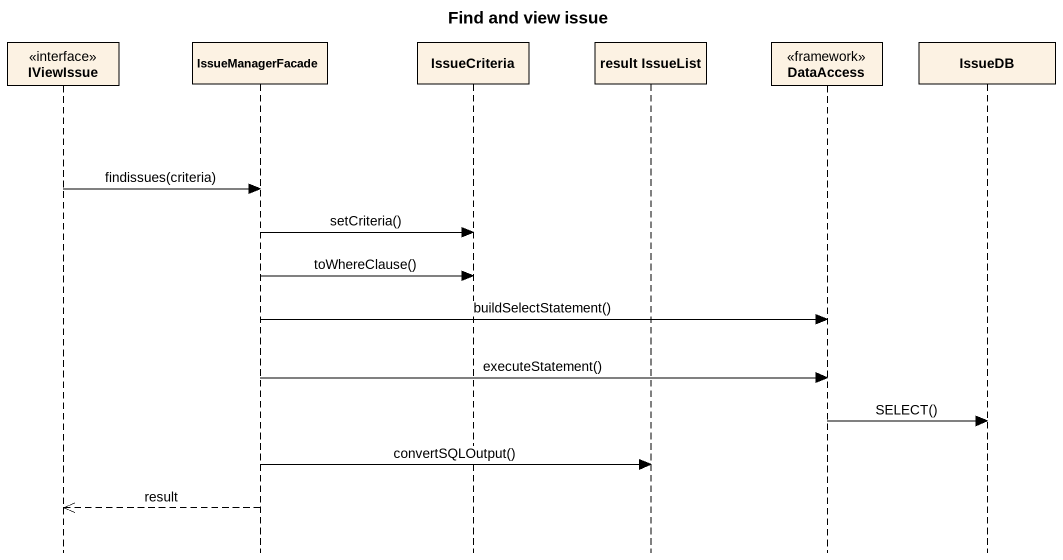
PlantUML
@startuml
title Find and view issue
hide footbox
participant IViewIssue <<interface>>
participant IssueManagerFacade
participant IssueCriteria
participant "result IssueList" as result_IssueList
participant DataAccess <<framework>>
participant IssueDB

IViewIssue -> IssueManagerFacade : findissues(criteria)
IssueManagerFacade -> IssueCriteria : setCriteria()
IssueManagerFacade -> IssueCriteria : toWhereClause()
IssueManagerFacade -> DataAccess : buildSelectStatement()
IssueManagerFacade -> DataAccess : executeStatement()
DataAccess -> IssueDB : SELECT()
IssueManagerFacade -> result_IssueList : convertSQLOutput()
IssueManagerFacade -->> IViewIssue : result
@enduml
